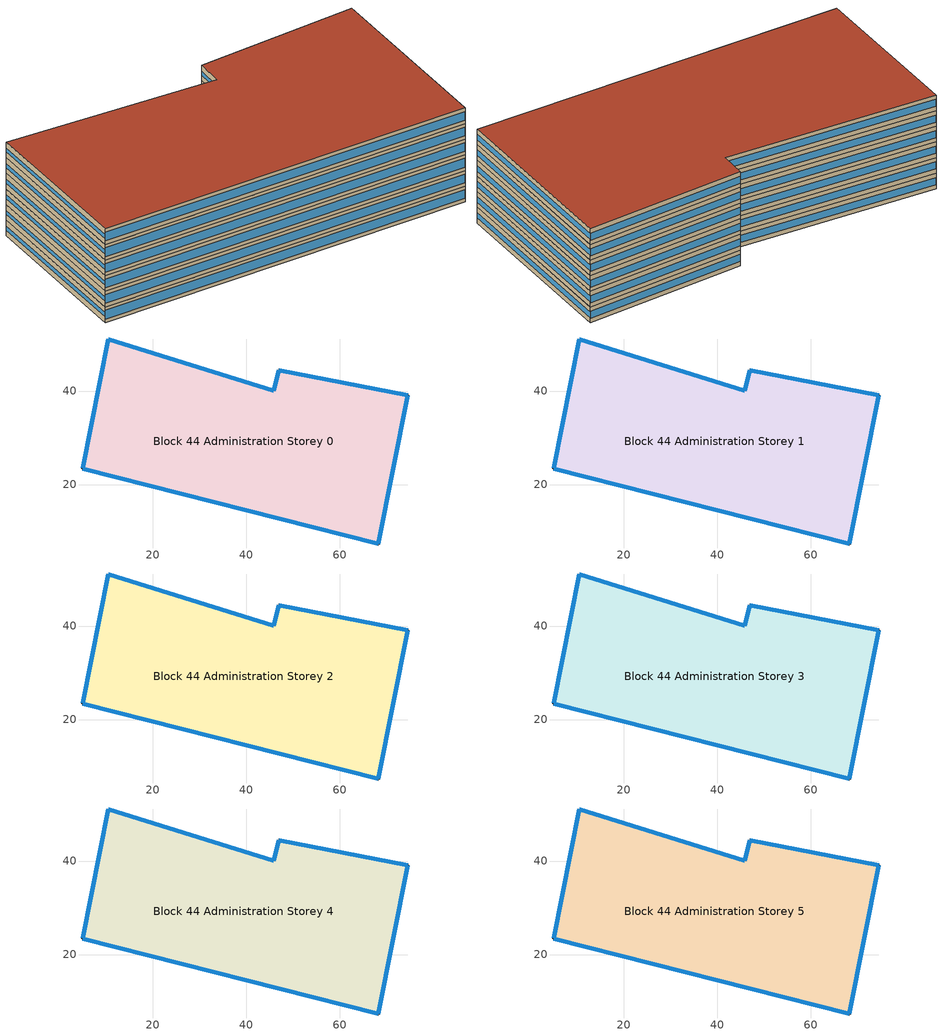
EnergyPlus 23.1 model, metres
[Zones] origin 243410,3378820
Block 44 Administration Storey 0
 floor ground (Project Floor): 74.62,39.08 68.29,7.28 4.99,23.42 10.45,51.14 45.92,40.09 46.99,44.5 z0
 wall outside (Project Wall): 68.29,7.28 74.62,39.08 46.99,44.5 45.92,40.09 10.45,51.14 4.99,23.42 68.29,7.28 z0:3
 window (Administration_east_window_construction): 68.29,7.29 74.61,39.06 z0.98:2.02
 window (Administration_north_window_construction): 74.6,39.08 47,44.5 / 45.9,40.1 10.47,51.13 z0.82:2.17
 window (Administration_west_window_construction): 46.99,44.5 45.92,40.09 / 10.45,51.12 4.99,23.44 z1.12:1.88
 window (Administration_south_window_construction): 5.02,23.41 68.26,7.29 z0.67:2.33
 roof outside (Project Ceiling): 68.29,7.28 74.62,39.08 46.99,44.5 45.92,40.09 10.45,51.14 4.99,23.42 z3
Block 44 Administration Storey 1
 floor outside (Project Floor): 74.62,39.08 68.29,7.28 4.99,23.42 10.45,51.14 45.92,40.09 46.99,44.5 z3
 wall outside (Project Wall): 68.29,7.28 74.62,39.08 46.99,44.5 45.92,40.09 10.45,51.14 4.99,23.42 68.29,7.28 z3:6
 window (Administration_east_window_construction): 68.29,7.29 74.61,39.06 z3.98:5.03
 window (Administration_north_window_construction): 74.6,39.08 47,44.5 / 45.9,40.1 10.47,51.13 z3.83:5.17
 window (Administration_west_window_construction): 46.99,44.5 45.92,40.09 / 10.45,51.12 4.99,23.44 z4.12:4.88
 window (Administration_south_window_construction): 5.02,23.41 68.26,7.29 z3.67:5.33
 roof outside (Project Ceiling): 68.29,7.28 74.62,39.08 46.99,44.5 45.92,40.09 10.45,51.14 4.99,23.42 z6
Block 44 Administration Storey 2
 floor outside (Project Floor): 74.62,39.08 68.29,7.28 4.99,23.42 10.45,51.14 45.92,40.09 46.99,44.5 z6
 wall outside (Project Wall): 68.29,7.28 74.62,39.08 46.99,44.5 45.92,40.09 10.45,51.14 4.99,23.42 68.29,7.28 z6:9
 window (Administration_east_window_construction): 68.29,7.29 74.61,39.06 z6.97:8.03
 window (Administration_north_window_construction): 74.6,39.08 47,44.5 / 45.9,40.1 10.47,51.13 z6.83:8.18
 window (Administration_west_window_construction): 46.99,44.5 45.92,40.09 / 10.45,51.12 4.99,23.44 z7.12:7.88
 window (Administration_south_window_construction): 5.02,23.41 68.26,7.29 z6.67:8.32
 roof outside (Project Ceiling): 68.29,7.28 74.62,39.08 46.99,44.5 45.92,40.09 10.45,51.14 4.99,23.42 z9
Block 44 Administration Storey 3
 floor outside (Project Floor): 74.62,39.08 68.29,7.28 4.99,23.42 10.45,51.14 45.92,40.09 46.99,44.5 z9
 wall outside (Project Wall): 68.29,7.28 74.62,39.08 46.99,44.5 45.92,40.09 10.45,51.14 4.99,23.42 68.29,7.28 z9:12
 window (Administration_east_window_construction): 68.29,7.29 74.61,39.06 z9.97:11.03
 window (Administration_north_window_construction): 74.6,39.08 47,44.5 / 45.9,40.1 10.47,51.13 z9.82:11.18
 window (Administration_west_window_construction): 46.99,44.5 45.92,40.09 / 10.45,51.12 4.99,23.44 z10.12:10.88
 window (Administration_south_window_construction): 5.02,23.41 68.26,7.29 z9.68:11.32
 roof outside (Project Ceiling): 68.29,7.28 74.62,39.08 46.99,44.5 45.92,40.09 10.45,51.14 4.99,23.42 z12
Block 44 Administration Storey 4
 floor outside (Project Floor): 74.62,39.08 68.29,7.28 4.99,23.42 10.45,51.14 45.92,40.09 46.99,44.5 z12
 wall outside (Project Wall): 68.29,7.28 74.62,39.08 46.99,44.5 45.92,40.09 10.45,51.14 4.99,23.42 68.29,7.28 z12:15
 window (Administration_east_window_construction): 68.29,7.29 74.61,39.06 z12.97:14.03
 window (Administration_north_window_construction): 74.6,39.08 47,44.5 / 45.9,40.1 10.47,51.13 z12.82:14.18
 window (Administration_west_window_construction): 46.99,44.5 45.92,40.09 / 10.45,51.12 4.99,23.44 z13.12:13.88
 window (Administration_south_window_construction): 5.02,23.41 68.26,7.29 z12.68:14.32
 roof outside (Project Ceiling): 68.29,7.28 74.62,39.08 46.99,44.5 45.92,40.09 10.45,51.14 4.99,23.42 z15
Block 44 Administration Storey 5
 floor outside (Project Floor): 74.62,39.08 68.29,7.28 4.99,23.42 10.45,51.14 45.92,40.09 46.99,44.5 z15
 wall outside (Project Wall): 68.29,7.28 74.62,39.08 46.99,44.5 45.92,40.09 10.45,51.14 4.99,23.42 68.29,7.28 z15:18
 window (Administration_east_window_construction): 68.29,7.29 74.61,39.06 z15.97:17.02
 window (Administration_north_window_construction): 74.6,39.08 47,44.5 / 45.9,40.1 10.47,51.13 z15.82:17.18
 window (Administration_west_window_construction): 46.99,44.5 45.92,40.09 / 10.45,51.12 4.99,23.44 z16.12:16.88
 window (Administration_south_window_construction): 5.02,23.41 68.26,7.29 z15.68:17.32
 roof outside (Project Flat Roof): 68.29,7.28 74.62,39.08 46.99,44.5 45.92,40.09 10.45,51.14 4.99,23.42 z18
[Building]
Building_1: North Axis=0; Terrain=City; Loads Convergence Tolerance Value=0.04; Temperature Convergence Tolerance Value=0.4; Solar Distribution=FullExterior; Maximum Number of Warmup Days=25; Minimum Number of Warmup Days=6
[Site:Location]
CHN Design_Conditions: Latitude=30; Longitude=114; Time Zone=8; Elevation=12
[SIZINGPERIOD:DESIGNDAY] Day of Month=21; DryBulb Temperature Range Modifier Type=DefaultMultipliers; Humidity Condition Type=Wetbulb; Barometric Pressure=101181; Rain Indicator=No; Snow Indicator=No; Daylight Saving Time Indicator=No; Sky Clearness=0; Begin Environment Reset Mode=FullResetAtBeginEnvironment
Name | Month | Day Type | Maximum DryBulb Temperature | Daily DryBulb Temperature Range | Wetbulb or DewPoint at Maximum DryBulb | Wind Speed | Wind Direction | Solar Model Indicator | ASHRAE Clear Sky Optical Depth for Beam Irradiance taub | ASHRAE Clear Sky Optical Depth for Diffuse Irradiance taud
Ann Htg 99.6% Condns DB | 1 | WinterDesignDay | -10 | 0 | -4.8 | 1 | 340 | ASHRAEClearSky | 0 | 0
Ann Clg .4% Condns DB=>MWB | 7 | SummerDesignDay | 40 | 6.6 | 27.1 | 3.5 | 220 | ASHRAETau | 0.781 | 1.413
[MATERIAL]
DefaultMaterial: Roughness=Rough; Thickness=0.1; Conductivity=0.1; Density=1000; Specific Heat=1000; Thermal Absorptance=0.9; Solar Absorptance=0.7; Visible Absorptance=0.7
[WINDOWMATERIAL:SIMPLEGLAZINGSYSTEM] UFactor=1.4; Visible Transmittance=0.6
Name | Solar Heat Gain Coefficient
Administration_east_window; Administration_south_window; Administration_west_window | 0.3
Administration_north_window | 0.35
[CONSTRUCTION]
Project Wall; Project Floor; Project Flat Roof; Project Ceiling: DefaultMaterial
Administration_east_window_construction: Administration_east_window
Administration_south_window_construction: Administration_south_window
Administration_west_window_construction: Administration_west_window
Administration_north_window_construction: Administration_north_window
[SPACE] Ceiling Height=autocalculate; Volume=autocalculate; Floor Area=autocalculate; Space Type=Administration
Name | Zone
Block 44 Administration Storey 0_space | Block 44 Administration Storey 0
Block 44 Administration Storey 1_space | Block 44 Administration Storey 1
Block 44 Administration Storey 2_space | Block 44 Administration Storey 2
Block 44 Administration Storey 3_space | Block 44 Administration Storey 3
Block 44 Administration Storey 4_space | Block 44 Administration Storey 4
Block 44 Administration Storey 5_space | Block 44 Administration Storey 5
[SPACELIST]
Administration: Block 44 Administration Storey 0_space, Block 44 Administration Storey 1_space, Block 44 Administration Storey 2_space, Block 44 Administration Storey 3_space, Block 44 Administration Storey 4_space, Block 44 Administration Storey 5_space
[ZONE] Type=1; Multiplier=1; Ceiling Height=autocalculate; Volume=autocalculate; Floor Area=autocalculate; Part of Total Floor Area=Yes
Block 44 Administration Storey 0; Block 44 Administration Storey 1; Block 44 Administration Storey 2; Block 44 Administration Storey 3; Block 44 Administration Storey 4; Block 44 Administration Storey 5
[PEOPLE]
People_for_administration: Zone or ZoneList or Space or SpaceList=Administration; Number of People Schedule=SeasonalSchedule_Schedule_administration_people; Number of People Calculation Method=People/Area; People per Floor Area=0.125; Fraction Radiant=0.3; Sensible Heat Fraction=autocalculate; Activity Level Schedule=SeasonalSchedule_Schedule_administration_activity; Carbon Dioxide Generation Rate=3.82e-08; Enable ASHRAE 55 Comfort Warnings=No; Mean Radiant Temperature Calculation Type=ZoneAveraged; Clothing Insulation Calculation Method=ClothingInsulationSchedule; Cold Stress Temperature Threshold=15.56; Heat Stress Temperature Threshold=30
[LIGHTS]
Light_for_administration: Zone or ZoneList or Space or SpaceList=Administration; Schedule=SeasonalSchedule_administration_lighting; Design Level Calculation Method=Watts/Area; Watts per Zone Floor Area=8; Return Air Fraction=0; Fraction Radiant=0.32; Fraction Visible=0.25; Fraction Replaceable=1; EndUse Subcategory=General; Return Air Fraction Calculated from Plenum Temperature=No; Return Air Fraction Function of Plenum Temperature Coefficient 1=0; Return Air Fraction Function of Plenum Temperature Coefficient 2=0
[ELECTRICEQUIPMENT]
Equipment_for_administration: Zone or ZoneList or Space or SpaceList=Administration; Schedule=SeasonalSchedule_Schedule_administration_equipment; Design Level Calculation Method=Watts/Area; Watts per Zone Floor Area=15; Fraction Latent=0; Fraction Radiant=0; Fraction Lost=0; EndUse Subcategory=Electric Equipment
[DAYLIGHTING:CONTROLS] Illuminance Setpoint at Reference Point 1=300
Name | Zone or Space | Glare Calculation Daylighting Reference Point | Daylighting Reference Point 1
Dlight_Block 44 Administration Storey 0 | Block 44 Administration Storey 0 | Rpoint_Block 44 Administration Storey 0 | Rpoint_Block 44 Administration Storey 0
Dlight_Block 44 Administration Storey 1 | Block 44 Administration Storey 1 | Rpoint_Block 44 Administration Storey 1 | Rpoint_Block 44 Administration Storey 1
Dlight_Block 44 Administration Storey 2 | Block 44 Administration Storey 2 | Rpoint_Block 44 Administration Storey 2 | Rpoint_Block 44 Administration Storey 2
Dlight_Block 44 Administration Storey 3 | Block 44 Administration Storey 3 | Rpoint_Block 44 Administration Storey 3 | Rpoint_Block 44 Administration Storey 3
Dlight_Block 44 Administration Storey 4 | Block 44 Administration Storey 4 | Rpoint_Block 44 Administration Storey 4 | Rpoint_Block 44 Administration Storey 4
Dlight_Block 44 Administration Storey 5 | Block 44 Administration Storey 5 | Rpoint_Block 44 Administration Storey 5 | Rpoint_Block 44 Administration Storey 5
[HVACTEMPLATE:THERMOSTAT]
Name | Heating Setpoint Schedule | Cooling Setpoint Schedule
Thermostat_for_office | SeasonalSchedule_office_heating | SeasonalSchedule_office_cooling
Thermostat_for_commercial | SeasonalSchedule_commerical_heating | SeasonalSchedule_commerical_cooling
Thermostat_for_residential | SeasonalSchedule_residential_heating | SeasonalSchedule_residential_cooling
Thermostat_for_school | SeasonalSchedule_school_heating | SeasonalSchedule_school_cooling
Thermostat_for_hospital | SeasonalSchedule_hospital_heating | SeasonalSchedule_hospital_cooling
Thermostat_for_industrial | SeasonalSchedule_Industrial_heating | SeasonalSchedule_Industrial_cooling
Thermostat_for_transport | SeasonalSchedule_transport_heating | SeasonalSchedule_transport_cooling
Thermostat_for_administration | SeasonalSchedule_administration_heating | SeasonalSchedule_administration_cooling
[HVACTEMPLATE:ZONE:IDEALLOADSAIRSYSTEM] Template Thermostat=Thermostat_for_administration; Maximum Heating Supply Air Temperature=50; Minimum Cooling Supply Air Temperature=13; Maximum Heating Supply Air Humidity Ratio=0.0156; Minimum Cooling Supply Air Humidity Ratio=0.0077; Heating Limit=NoLimit; Cooling Limit=NoLimit; Dehumidification Control Type=ConstantSensibleHeatRatio; Cooling Sensible Heat Ratio=0.7; Dehumidification Setpoint=60; Humidification Control Type=None; Humidification Setpoint=30; Outdoor Air Method=DetailedSpecification; Outdoor Air Flow Rate per Person=0.00944; Outdoor Air Flow Rate per Zone Floor Area=0; Outdoor Air Flow Rate per Zone=0; Design Specification Outdoor Air Object=Ventilation_for_administration; Demand Controlled Ventilation Type=None; Outdoor Air Economizer Type=NoEconomizer; Heat Recovery Type=None; Sensible Heat Recovery Effectiveness=0.7; Latent Heat Recovery Effectiveness=0.65
Block 44 Administration Storey 0; Block 44 Administration Storey 1; Block 44 Administration Storey 2; Block 44 Administration Storey 3; Block 44 Administration Storey 4; Block 44 Administration Storey 5
[DESIGNSPECIFICATION:OUTDOORAIR]
Ventilation_for_administration: Outdoor Air Method=Flow/Person; Outdoor Air Flow per Person=0.00833333; Outdoor Air Flow per Zone Floor Area=0; Outdoor Air Flow per Zone=0; Outdoor Air Flow Air Changes per Hour=0
[SCHEDULE:DAY:HOURLY]
Schedule_administration_heating_summer_hourly; Schedule_commerical_heating_summer_hourly; Schedule_residential_heating_summer_hourly; Schedule_school_heating_summer_hourly; Schedule_hospital_heating_summer_hourly; Schedule_Industrial_heating_summer_hourly; Schedule_transport_heating_summer_hourly; Schedule_office_heating_summer_hourly: -20, -20, -20, -20, -20, -20, -20, -20, -20, -20, -20, -20, -20, -20, -20, -20, -20, -20, -20, -20, -20, -20, -20, -20
Schedule_administration_heating_winnter_weekday_hourly: 5, 5, 5, 5, 5, 5, 12, 12, 18, 20, 20, 20, 20, 20, 20, 20, 20, 20, 18, 5, 5, 5, 5, 5
Schedule_administration_heating_winnter_holiday_hourly; Schedule_school_heating_winnter_holiday_hourly: 5, 5, 5, 5, 5, 5, 5, 5, 5, 5, 5, 5, 5, 5, 5, 5, 5, 5, 5, 5, 5, 5, 5, 5
Schedule_administration_cooling_winter_hourly; Schedule_administration_cooling_summer_holiday_hourly; Schedule_commerical_cooling_winter_hourly; Schedule_residential_cooling_winter_hourly; Schedule_school_cooling_winter_hourly; Schedule_school_cooling_summer_holiday_hourly; Schedule_hospital_cooling_winter_hourly; Schedule_Industrial_cooling_winter_hourly; Schedule_transport_cooling_winter_hourly; Schedule_office_cooling_winter_hourly: 50, 50, 50, 50, 50, 50, 50, 50, 50, 50, 50, 50, 50, 50, 50, 50, 50, 50, 50, 50, 50, 50, 50, 50
Schedule_administration_cooling_summer_weekday_hourly: 50, 50, 50, 50, 50, 50, 50, 28, 26, 26, 26, 26, 26, 26, 26, 26, 26, 26, 50, 50, 50, 50, 50, 50
Schedule_administration_lighting_weekday_hourly: 0.2, 0.2, 0.2, 0.2, 0.2, 0.2, 0.2, 0.5, 0.95, 0.95, 0.95, 0.8, 0.8, 0.95, 0.95, 0.95, 0.95, 0.95, 0.3, 0.2, 0.2, 0.2, 0.2, 0.2
Schedule_administration_lighting_holiday_hourly: 0.2, 0.2, 0.2, 0.2, 0.2, 0.2, 0.2, 0.25, 0.475, 0.475, 0.475, 0.4, 0.4, 0.475, 0.475, 0.475, 0.475, 0.475, 0.2, 0.2, 0.2, 0.2, 0.2, 0.2
Schedule_administration_equipment_weekday_hourly: 0.2, 0.2, 0.2, 0.2, 0.2, 0.2, 0.2, 0.5, 0.95, 0.95, 0.95, 0.5, 0.5, 0.95, 0.95, 0.95, 0.95, 0.3, 0.2, 0.2, 0.2, 0.2, 0.2, 0.2
Schedule_administration_equipment_holiday_hourly: 0.2, 0.2, 0.2, 0.2, 0.2, 0.2, 0.2, 0.25, 0.475, 0.475, 0.475, 0.25, 0.25, 0.475, 0.475, 0.475, 0.475, 0.2, 0.2, 0.2, 0.2, 0.2, 0.2, 0.2
Schedule_administration_people_weekday_hourly: 0, 0, 0, 0, 0, 0, 0.1, 0.5, 0.95, 0.95, 0.95, 0.8, 0.8, 0.95, 0.95, 0.95, 0.95, 0.3, 0.1, 0, 0, 0, 0, 0
Schedule_administration_people_holiday_hourly: 0, 0, 0, 0, 0, 0, 0.02, 0.1, 0.19, 0.19, 0.19, 0.16, 0.16, 0.19, 0.19, 0.19, 0.19, 0.06, 0.02, 0, 0, 0, 0, 0
Schedule_administration_activity_weekday_hourly; Schedule_administration_activity_holiday_hourly: 144, 144, 144, 144, 144, 144, 144, 144, 144, 144, 144, 144, 144, 144, 144, 144, 144, 144, 144, 144, 144, 144, 144, 144
Schedule_commerical_heating_winnter_weekday_hourly; Schedule_commerical_heating_winnter_holiday_hourly: 5, 5, 5, 5, 5, 5, 12, 16, 18, 18, 18, 18, 18, 18, 18, 18, 18, 18, 18, 18, 12, 5, 5, 5
Schedule_commerical_cooling_summer_weekday_hourly; Schedule_commerical_cooling_summer_holiday_hourly: 50, 50, 50, 50, 50, 50, 50, 28, 24, 24, 24, 24, 24, 24, 24, 24, 24, 24, 24, 24, 24, 28, 50, 50
Schedule_residential_heating_winnter_weekday_hourly; Schedule_residential_heating_winnter_holiday_hourly: 18, 18, 18, 18, 18, 18, 18, -20, -20, -20, -20, -20, -20, -20, -20, -20, -20, -20, -20, -20, 18, 18, 18, 18
Schedule_residential_cooling_summer_weekday_hourly; Schedule_residential_cooling_summer_holiday_hourly: 26, 26, 26, 26, 26, 26, 26, 50, 50, 50, 50, 50, 50, 50, 50, 50, 50, 50, 50, 50, 26, 26, 26, 26
Schedule_school_heating_winnter_weekday_hourly: 5, 5, 5, 5, 5, 12, 18, 20, 20, 20, 20, 20, 20, 20, 20, 20, 20, 20, 18, 12, 5, 5, 5, 5
Schedule_school_cooling_summer_weekday_hourly: 50, 50, 50, 50, 50, 50, 28, 26, 26, 26, 26, 26, 26, 26, 26, 26, 26, 26, 50, 50, 50, 50, 50, 50
Schedule_hospital_heating_winnter_weekday_hourly; Schedule_hospital_heating_winnter_holiday_hourly: 22, 22, 22, 22, 22, 22, 22, 22, 22, 22, 22, 22, 22, 22, 22, 22, 22, 22, 22, 22, 22, 22, 22, 22
Schedule_hospital_cooling_summer_weekday_hourly; Schedule_hospital_cooling_summer_holiday_hourly: 26, 26, 26, 26, 26, 26, 26, 26, 26, 26, 26, 26, 26, 26, 26, 26, 26, 26, 26, 26, 26, 26, 26, 26
Schedule_Industrial_heating_winnter_weekday_hourly; Schedule_Industrial_heating_winnter_holiday_hourly: -20, -20, -20, -20, -20, -20, 18, 18, 18, 18, 18, 18, 18, 18, 18, 18, 18, 18, 18, -20, -20, -20, -20, -20
Schedule_Industrial_cooling_summer_weekday_hourly; Schedule_Industrial_cooling_summer_holiday_hourly: 50, 50, 50, 50, 50, 50, 50, 28, 28, 28, 28, 28, 28, 28, 28, 28, 28, 28, 28, 50, 50, 50, 50, 50
Schedule_transport_heating_winnter_weekday_hourly; Schedule_transport_heating_winnter_holiday_hourly: 18, 18, 18, 18, 18, 18, 20, 20, 20, 20, 20, 20, 20, 20, 20, 20, 20, 20, 20, 20, 20, 20, 18, 18
Schedule_transport_cooling_summer_weekday_hourly; Schedule_transport_cooling_summer_holiday_hourly: 26, 26, 26, 26, 26, 26, 26, 24, 24, 24, 25, 24, 24, 24, 24, 24, 24, 24, 24, 24, 24, 24, 26, 28
Schedule_office_heating_winnter_weekday_hourly: 5, 5, 5, 5, 5, 5, 12, 18, 20, 20, 20, 20, 20, 20, 20, 20, 20, 20, 20, 18, 12, 5, 5, 5
Schedule_office_heating_winnter_holiday_hourly: 5, 5, 5, 5, 5, 5, 5, 5, 5, 16, 16, 16, 16, 16, 16, 16, 16, 5, 5, 5, 5, 5, 5, 5
Schedule_office_cooling_summer_weekday_hourly: 50, 50, 50, 50, 50, 50, 28, 26, 26, 26, 26, 26, 26, 26, 26, 26, 26, 26, 26, 26, 50, 50, 50, 50
Schedule_office_cooling_summer_holiday_hourly: 50, 50, 50, 50, 50, 50, 50, 50, 50, 50, 50, 26, 26, 26, 26, 26, 26, 50, 50, 50, 50, 50, 50, 50
[SCHEDULE:WEEK:DAILY]
Schedule_office_heating_summer_weekly: Schedule_office_heating_summer_hourly, Schedule_office_heating_summer_hourly, Schedule_office_heating_summer_hourly, Schedule_office_heating_summer_hourly, Schedule_office_heating_summer_hourly, Schedule_office_heating_summer_hourly, Schedule_office_heating_summer_hourly, Schedule_office_heating_summer_hourly, Schedule_office_heating_summer_hourly, Schedule_office_heating_summer_hourly, Schedule_office_heating_summer_hourly, Schedule_office_heating_summer_hourly
Schedule_office_heating_winnter_weekly: Schedule_office_heating_winnter_holiday_hourly, Schedule_office_heating_winnter_weekday_hourly, Schedule_office_heating_winnter_weekday_hourly, Schedule_office_heating_winnter_weekday_hourly, Schedule_office_heating_winnter_weekday_hourly, Schedule_office_heating_winnter_weekday_hourly, Schedule_office_heating_winnter_holiday_hourly, Schedule_office_heating_winnter_holiday_hourly, Schedule_office_heating_winnter_weekday_hourly, Schedule_office_heating_winnter_weekday_hourly, Schedule_office_heating_winnter_holiday_hourly, Schedule_office_heating_winnter_holiday_hourly
Schedule_office_cooling_winnter_weekly: Schedule_office_cooling_winter_hourly, Schedule_office_cooling_winter_hourly, Schedule_office_cooling_winter_hourly, Schedule_office_cooling_winter_hourly, Schedule_office_cooling_winter_hourly, Schedule_office_cooling_winter_hourly, Schedule_office_cooling_winter_hourly, Schedule_office_cooling_winter_hourly, Schedule_office_cooling_winter_hourly, Schedule_office_cooling_winter_hourly, Schedule_office_cooling_winter_hourly, Schedule_office_cooling_winter_hourly
Schedule_office_cooling_summer_weekly: Schedule_office_cooling_summer_holiday_hourly, Schedule_office_cooling_summer_weekday_hourly, Schedule_office_cooling_summer_weekday_hourly, Schedule_office_cooling_summer_weekday_hourly, Schedule_office_cooling_summer_weekday_hourly, Schedule_office_cooling_summer_weekday_hourly, Schedule_office_cooling_summer_holiday_hourly, Schedule_office_cooling_summer_holiday_hourly, Schedule_office_cooling_summer_weekday_hourly, Schedule_office_cooling_summer_weekday_hourly, Schedule_office_cooling_summer_holiday_hourly, Schedule_office_cooling_summer_holiday_hourly
Schedule_commerical_heating_summer_weekly: Schedule_commerical_heating_summer_hourly, Schedule_commerical_heating_summer_hourly, Schedule_commerical_heating_summer_hourly, Schedule_commerical_heating_summer_hourly, Schedule_commerical_heating_summer_hourly, Schedule_commerical_heating_summer_hourly, Schedule_commerical_heating_summer_hourly, Schedule_commerical_heating_summer_hourly, Schedule_commerical_heating_summer_hourly, Schedule_commerical_heating_summer_hourly, Schedule_commerical_heating_summer_hourly, Schedule_commerical_heating_summer_hourly
Schedule_commerical_heating_winnter_weekly: Schedule_commerical_heating_winnter_holiday_hourly, Schedule_commerical_heating_winnter_weekday_hourly, Schedule_commerical_heating_winnter_weekday_hourly, Schedule_commerical_heating_winnter_weekday_hourly, Schedule_commerical_heating_winnter_weekday_hourly, Schedule_commerical_heating_winnter_weekday_hourly, Schedule_commerical_heating_winnter_holiday_hourly, Schedule_commerical_heating_winnter_holiday_hourly, Schedule_commerical_heating_winnter_weekday_hourly, Schedule_commerical_heating_winnter_weekday_hourly, Schedule_commerical_heating_winnter_holiday_hourly, Schedule_commerical_heating_winnter_holiday_hourly
Schedule_commerical_cooling_winnter_weekly: Schedule_commerical_cooling_winter_hourly, Schedule_commerical_cooling_winter_hourly, Schedule_commerical_cooling_winter_hourly, Schedule_commerical_cooling_winter_hourly, Schedule_commerical_cooling_winter_hourly, Schedule_commerical_cooling_winter_hourly, Schedule_commerical_cooling_winter_hourly, Schedule_commerical_cooling_winter_hourly, Schedule_commerical_cooling_winter_hourly, Schedule_commerical_cooling_winter_hourly, Schedule_commerical_cooling_winter_hourly, Schedule_commerical_cooling_winter_hourly
Schedule_commerical_cooling_summer_weekly: Schedule_commerical_cooling_summer_holiday_hourly, Schedule_commerical_cooling_summer_weekday_hourly, Schedule_commerical_cooling_summer_weekday_hourly, Schedule_commerical_cooling_summer_weekday_hourly, Schedule_commerical_cooling_summer_weekday_hourly, Schedule_commerical_cooling_summer_weekday_hourly, Schedule_commerical_cooling_summer_holiday_hourly, Schedule_commerical_cooling_summer_holiday_hourly, Schedule_commerical_cooling_summer_weekday_hourly, Schedule_commerical_cooling_summer_weekday_hourly, Schedule_commerical_cooling_summer_holiday_hourly, Schedule_commerical_cooling_summer_holiday_hourly
Schedule_residential_heating_summer_weekly: Schedule_residential_heating_summer_hourly, Schedule_residential_heating_summer_hourly, Schedule_residential_heating_summer_hourly, Schedule_residential_heating_summer_hourly, Schedule_residential_heating_summer_hourly, Schedule_residential_heating_summer_hourly, Schedule_residential_heating_summer_hourly, Schedule_residential_heating_summer_hourly, Schedule_residential_heating_summer_hourly, Schedule_residential_heating_summer_hourly, Schedule_residential_heating_summer_hourly, Schedule_residential_heating_summer_hourly
Schedule_residential_heating_winnter_weekly: Schedule_residential_heating_winnter_holiday_hourly, Schedule_residential_heating_winnter_weekday_hourly, Schedule_residential_heating_winnter_weekday_hourly, Schedule_residential_heating_winnter_weekday_hourly, Schedule_residential_heating_winnter_weekday_hourly, Schedule_residential_heating_winnter_weekday_hourly, Schedule_residential_heating_winnter_holiday_hourly, Schedule_residential_heating_winnter_holiday_hourly, Schedule_residential_heating_winnter_weekday_hourly, Schedule_residential_heating_winnter_weekday_hourly, Schedule_residential_heating_winnter_holiday_hourly, Schedule_residential_heating_winnter_holiday_hourly
Schedule_residential_cooling_winnter_weekly: Schedule_residential_cooling_winter_hourly, Schedule_residential_cooling_winter_hourly, Schedule_residential_cooling_winter_hourly, Schedule_residential_cooling_winter_hourly, Schedule_residential_cooling_winter_hourly, Schedule_residential_cooling_winter_hourly, Schedule_residential_cooling_winter_hourly, Schedule_residential_cooling_winter_hourly, Schedule_residential_cooling_winter_hourly, Schedule_residential_cooling_winter_hourly, Schedule_residential_cooling_winter_hourly, Schedule_residential_cooling_winter_hourly
Schedule_residential_cooling_summer_weekly: Schedule_residential_cooling_summer_holiday_hourly, Schedule_residential_cooling_summer_weekday_hourly, Schedule_residential_cooling_summer_weekday_hourly, Schedule_residential_cooling_summer_weekday_hourly, Schedule_residential_cooling_summer_weekday_hourly, Schedule_residential_cooling_summer_weekday_hourly, Schedule_residential_cooling_summer_holiday_hourly, Schedule_residential_cooling_summer_holiday_hourly, Schedule_residential_cooling_summer_weekday_hourly, Schedule_residential_cooling_summer_weekday_hourly, Schedule_residential_cooling_summer_holiday_hourly, Schedule_residential_cooling_summer_holiday_hourly
Schedule_school_heating_summer_weekly: Schedule_school_heating_summer_hourly, Schedule_school_heating_summer_hourly, Schedule_school_heating_summer_hourly, Schedule_school_heating_summer_hourly, Schedule_school_heating_summer_hourly, Schedule_school_heating_summer_hourly, Schedule_school_heating_summer_hourly, Schedule_school_heating_summer_hourly, Schedule_school_heating_summer_hourly, Schedule_school_heating_summer_hourly, Schedule_school_heating_summer_hourly, Schedule_school_heating_summer_hourly
Schedule_school_heating_winnter_weekly: Schedule_school_heating_winnter_holiday_hourly, Schedule_school_heating_winnter_weekday_hourly, Schedule_school_heating_winnter_weekday_hourly, Schedule_school_heating_winnter_weekday_hourly, Schedule_school_heating_winnter_weekday_hourly, Schedule_school_heating_winnter_weekday_hourly, Schedule_school_heating_winnter_holiday_hourly, Schedule_school_heating_winnter_holiday_hourly, Schedule_school_heating_winnter_weekday_hourly, Schedule_school_heating_winnter_weekday_hourly, Schedule_school_heating_winnter_holiday_hourly, Schedule_school_heating_winnter_holiday_hourly
Schedule_school_cooling_winnter_weekly: Schedule_school_cooling_winter_hourly, Schedule_school_cooling_winter_hourly, Schedule_school_cooling_winter_hourly, Schedule_school_cooling_winter_hourly, Schedule_school_cooling_winter_hourly, Schedule_school_cooling_winter_hourly, Schedule_school_cooling_winter_hourly, Schedule_school_cooling_winter_hourly, Schedule_school_cooling_winter_hourly, Schedule_school_cooling_winter_hourly, Schedule_school_cooling_winter_hourly, Schedule_school_cooling_winter_hourly
Schedule_school_cooling_summer_weekly: Schedule_school_cooling_summer_holiday_hourly, Schedule_school_cooling_summer_weekday_hourly, Schedule_school_cooling_summer_weekday_hourly, Schedule_school_cooling_summer_weekday_hourly, Schedule_school_cooling_summer_weekday_hourly, Schedule_school_cooling_summer_weekday_hourly, Schedule_school_cooling_summer_holiday_hourly, Schedule_school_cooling_summer_holiday_hourly, Schedule_school_cooling_summer_weekday_hourly, Schedule_school_cooling_summer_weekday_hourly, Schedule_school_cooling_summer_holiday_hourly, Schedule_school_cooling_summer_holiday_hourly
Schedule_hospital_heating_summer_weekly: Schedule_hospital_heating_summer_hourly, Schedule_hospital_heating_summer_hourly, Schedule_hospital_heating_summer_hourly, Schedule_hospital_heating_summer_hourly, Schedule_hospital_heating_summer_hourly, Schedule_hospital_heating_summer_hourly, Schedule_hospital_heating_summer_hourly, Schedule_hospital_heating_summer_hourly, Schedule_hospital_heating_summer_hourly, Schedule_hospital_heating_summer_hourly, Schedule_hospital_heating_summer_hourly, Schedule_hospital_heating_summer_hourly
Schedule_hospital_heating_winnter_weekly: Schedule_hospital_heating_winnter_holiday_hourly, Schedule_hospital_heating_winnter_weekday_hourly, Schedule_hospital_heating_winnter_weekday_hourly, Schedule_hospital_heating_winnter_weekday_hourly, Schedule_hospital_heating_winnter_weekday_hourly, Schedule_hospital_heating_winnter_weekday_hourly, Schedule_hospital_heating_winnter_holiday_hourly, Schedule_hospital_heating_winnter_holiday_hourly, Schedule_hospital_heating_winnter_weekday_hourly, Schedule_hospital_heating_winnter_weekday_hourly, Schedule_hospital_heating_winnter_holiday_hourly, Schedule_hospital_heating_winnter_holiday_hourly
Schedule_hospital_cooling_winnter_weekly: Schedule_hospital_cooling_winter_hourly, Schedule_hospital_cooling_winter_hourly, Schedule_hospital_cooling_winter_hourly, Schedule_hospital_cooling_winter_hourly, Schedule_hospital_cooling_winter_hourly, Schedule_hospital_cooling_winter_hourly, Schedule_hospital_cooling_winter_hourly, Schedule_hospital_cooling_winter_hourly, Schedule_hospital_cooling_winter_hourly, Schedule_hospital_cooling_winter_hourly, Schedule_hospital_cooling_winter_hourly, Schedule_hospital_cooling_winter_hourly
Schedule_hospital_cooling_summer_weekly: Schedule_hospital_cooling_summer_holiday_hourly, Schedule_hospital_cooling_summer_weekday_hourly, Schedule_hospital_cooling_summer_weekday_hourly, Schedule_hospital_cooling_summer_weekday_hourly, Schedule_hospital_cooling_summer_weekday_hourly, Schedule_hospital_cooling_summer_weekday_hourly, Schedule_hospital_cooling_summer_holiday_hourly, Schedule_hospital_cooling_summer_holiday_hourly, Schedule_hospital_cooling_summer_weekday_hourly, Schedule_hospital_cooling_summer_weekday_hourly, Schedule_hospital_cooling_summer_holiday_hourly, Schedule_hospital_cooling_summer_holiday_hourly
Schedule_Industrial_heating_summer_weekly: Schedule_Industrial_heating_summer_hourly, Schedule_Industrial_heating_summer_hourly, Schedule_Industrial_heating_summer_hourly, Schedule_Industrial_heating_summer_hourly, Schedule_Industrial_heating_summer_hourly, Schedule_Industrial_heating_summer_hourly, Schedule_Industrial_heating_summer_hourly, Schedule_Industrial_heating_summer_hourly, Schedule_Industrial_heating_summer_hourly, Schedule_Industrial_heating_summer_hourly, Schedule_Industrial_heating_summer_hourly, Schedule_Industrial_heating_summer_hourly
Schedule_Industrial_heating_winnter_weekly: Schedule_Industrial_heating_winnter_holiday_hourly, Schedule_Industrial_heating_winnter_weekday_hourly, Schedule_Industrial_heating_winnter_weekday_hourly, Schedule_Industrial_heating_winnter_weekday_hourly, Schedule_Industrial_heating_winnter_weekday_hourly, Schedule_Industrial_heating_winnter_weekday_hourly, Schedule_Industrial_heating_winnter_holiday_hourly, Schedule_Industrial_heating_winnter_holiday_hourly, Schedule_Industrial_heating_winnter_weekday_hourly, Schedule_Industrial_heating_winnter_weekday_hourly, Schedule_Industrial_heating_winnter_holiday_hourly, Schedule_Industrial_heating_winnter_holiday_hourly
Schedule_Industrial_cooling_winnter_weekly: Schedule_Industrial_cooling_winter_hourly, Schedule_Industrial_cooling_winter_hourly, Schedule_Industrial_cooling_winter_hourly, Schedule_Industrial_cooling_winter_hourly, Schedule_Industrial_cooling_winter_hourly, Schedule_Industrial_cooling_winter_hourly, Schedule_Industrial_cooling_winter_hourly, Schedule_Industrial_cooling_winter_hourly, Schedule_Industrial_cooling_winter_hourly, Schedule_Industrial_cooling_winter_hourly, Schedule_Industrial_cooling_winter_hourly, Schedule_Industrial_cooling_winter_hourly
Schedule_Industrial_cooling_summer_weekly: Schedule_Industrial_cooling_summer_holiday_hourly, Schedule_Industrial_cooling_summer_weekday_hourly, Schedule_Industrial_cooling_summer_weekday_hourly, Schedule_Industrial_cooling_summer_weekday_hourly, Schedule_Industrial_cooling_summer_weekday_hourly, Schedule_Industrial_cooling_summer_weekday_hourly, Schedule_Industrial_cooling_summer_holiday_hourly, Schedule_Industrial_cooling_summer_holiday_hourly, Schedule_Industrial_cooling_summer_weekday_hourly, Schedule_Industrial_cooling_summer_weekday_hourly, Schedule_Industrial_cooling_summer_holiday_hourly, Schedule_Industrial_cooling_summer_holiday_hourly
Schedule_administration_heating_summer_weekly: Schedule_administration_heating_summer_hourly, Schedule_administration_heating_summer_hourly, Schedule_administration_heating_summer_hourly, Schedule_administration_heating_summer_hourly, Schedule_administration_heating_summer_hourly, Schedule_administration_heating_summer_hourly, Schedule_administration_heating_summer_hourly, Schedule_administration_heating_summer_hourly, Schedule_administration_heating_summer_hourly, Schedule_administration_heating_summer_hourly, Schedule_administration_heating_summer_hourly, Schedule_administration_heating_summer_hourly
Schedule_administration_heating_winnter_weekly: Schedule_administration_heating_winnter_holiday_hourly, Schedule_administration_heating_winnter_weekday_hourly, Schedule_administration_heating_winnter_weekday_hourly, Schedule_administration_heating_winnter_weekday_hourly, Schedule_administration_heating_winnter_weekday_hourly, Schedule_administration_heating_winnter_weekday_hourly, Schedule_administration_heating_winnter_holiday_hourly, Schedule_administration_heating_winnter_holiday_hourly, Schedule_administration_heating_winnter_weekday_hourly, Schedule_administration_heating_winnter_weekday_hourly, Schedule_administration_heating_winnter_holiday_hourly, Schedule_administration_heating_winnter_holiday_hourly
Schedule_administration_cooling_winnter_weekly: Schedule_administration_cooling_winter_hourly, Schedule_administration_cooling_winter_hourly, Schedule_administration_cooling_winter_hourly, Schedule_administration_cooling_winter_hourly, Schedule_administration_cooling_winter_hourly, Schedule_administration_cooling_winter_hourly, Schedule_administration_cooling_winter_hourly, Schedule_administration_cooling_winter_hourly, Schedule_administration_cooling_winter_hourly, Schedule_administration_cooling_winter_hourly, Schedule_administration_cooling_winter_hourly, Schedule_administration_cooling_winter_hourly
Schedule_administration_cooling_summer_weekly: Schedule_administration_cooling_summer_holiday_hourly, Schedule_administration_cooling_summer_weekday_hourly, Schedule_administration_cooling_summer_weekday_hourly, Schedule_administration_cooling_summer_weekday_hourly, Schedule_administration_cooling_summer_weekday_hourly, Schedule_administration_cooling_summer_weekday_hourly, Schedule_administration_cooling_summer_holiday_hourly, Schedule_administration_cooling_summer_holiday_hourly, Schedule_administration_cooling_summer_weekday_hourly, Schedule_administration_cooling_summer_weekday_hourly, Schedule_administration_cooling_summer_holiday_hourly, Schedule_administration_cooling_summer_holiday_hourly
Schedule_administration_lighting_weekly: Schedule_administration_lighting_holiday_hourly, Schedule_administration_lighting_weekday_hourly, Schedule_administration_lighting_weekday_hourly, Schedule_administration_lighting_weekday_hourly, Schedule_administration_lighting_weekday_hourly, Schedule_administration_lighting_weekday_hourly, Schedule_administration_lighting_holiday_hourly, Schedule_administration_lighting_holiday_hourly, Schedule_administration_lighting_weekday_hourly, Schedule_administration_lighting_weekday_hourly, Schedule_administration_lighting_holiday_hourly, Schedule_administration_lighting_holiday_hourly
Schedule_administration_equipment_weekly: Schedule_administration_equipment_holiday_hourly, Schedule_administration_equipment_weekday_hourly, Schedule_administration_equipment_weekday_hourly, Schedule_administration_equipment_weekday_hourly, Schedule_administration_equipment_weekday_hourly, Schedule_administration_equipment_weekday_hourly, Schedule_administration_equipment_holiday_hourly, Schedule_administration_equipment_holiday_hourly, Schedule_administration_equipment_weekday_hourly, Schedule_administration_equipment_weekday_hourly, Schedule_administration_equipment_holiday_hourly, Schedule_administration_equipment_holiday_hourly
Schedule_administration_people_weekly: Schedule_administration_people_holiday_hourly, Schedule_administration_people_weekday_hourly, Schedule_administration_people_weekday_hourly, Schedule_administration_people_weekday_hourly, Schedule_administration_people_weekday_hourly, Schedule_administration_people_weekday_hourly, Schedule_administration_people_holiday_hourly, Schedule_administration_people_holiday_hourly, Schedule_administration_people_weekday_hourly, Schedule_administration_people_weekday_hourly, Schedule_administration_people_holiday_hourly, Schedule_administration_people_holiday_hourly
Schedule_administration_activity_weekly: Schedule_administration_activity_holiday_hourly, Schedule_administration_activity_weekday_hourly, Schedule_administration_activity_weekday_hourly, Schedule_administration_activity_weekday_hourly, Schedule_administration_activity_weekday_hourly, Schedule_administration_activity_weekday_hourly, Schedule_administration_activity_holiday_hourly, Schedule_administration_activity_holiday_hourly, Schedule_administration_activity_weekday_hourly, Schedule_administration_activity_weekday_hourly, Schedule_administration_activity_holiday_hourly, Schedule_administration_activity_holiday_hourly
Schedule_transport_heating_summer_weekly: Schedule_transport_heating_summer_hourly, Schedule_transport_heating_summer_hourly, Schedule_transport_heating_summer_hourly, Schedule_transport_heating_summer_hourly, Schedule_transport_heating_summer_hourly, Schedule_transport_heating_summer_hourly, Schedule_transport_heating_summer_hourly, Schedule_transport_heating_summer_hourly, Schedule_transport_heating_summer_hourly, Schedule_transport_heating_summer_hourly, Schedule_transport_heating_summer_hourly, Schedule_transport_heating_summer_hourly
Schedule_transport_heating_winnter_weekly: Schedule_transport_heating_winnter_holiday_hourly, Schedule_transport_heating_winnter_weekday_hourly, Schedule_transport_heating_winnter_weekday_hourly, Schedule_transport_heating_winnter_weekday_hourly, Schedule_transport_heating_winnter_weekday_hourly, Schedule_transport_heating_winnter_weekday_hourly, Schedule_transport_heating_winnter_holiday_hourly, Schedule_transport_heating_winnter_holiday_hourly, Schedule_transport_heating_winnter_weekday_hourly, Schedule_transport_heating_winnter_weekday_hourly, Schedule_transport_heating_winnter_holiday_hourly, Schedule_transport_heating_winnter_holiday_hourly
Schedule_transport_cooling_winnter_weekly: Schedule_transport_cooling_winter_hourly, Schedule_transport_cooling_winter_hourly, Schedule_transport_cooling_winter_hourly, Schedule_transport_cooling_winter_hourly, Schedule_transport_cooling_winter_hourly, Schedule_transport_cooling_winter_hourly, Schedule_transport_cooling_winter_hourly, Schedule_transport_cooling_winter_hourly, Schedule_transport_cooling_winter_hourly, Schedule_transport_cooling_winter_hourly, Schedule_transport_cooling_winter_hourly, Schedule_transport_cooling_winter_hourly
Schedule_transport_cooling_summer_weekly: Schedule_transport_cooling_summer_holiday_hourly, Schedule_transport_cooling_summer_weekday_hourly, Schedule_transport_cooling_summer_weekday_hourly, Schedule_transport_cooling_summer_weekday_hourly, Schedule_transport_cooling_summer_weekday_hourly, Schedule_transport_cooling_summer_weekday_hourly, Schedule_transport_cooling_summer_holiday_hourly, Schedule_transport_cooling_summer_holiday_hourly, Schedule_transport_cooling_summer_weekday_hourly, Schedule_transport_cooling_summer_weekday_hourly, Schedule_transport_cooling_summer_holiday_hourly, Schedule_transport_cooling_summer_holiday_hourly
[SCHEDULE:YEAR]
SeasonalSchedule_office_heating: Schedule_office_heating_winnter_weekly, 1, 1, 3, 31, Schedule_office_heating_summer_weekly, 4, 1, 11, 30, Schedule_office_heating_winnter_weekly, 12, 1, 12, 31
SeasonalSchedule_office_cooling: Schedule_office_cooling_winnter_weekly, 1, 1, 5, 31, Schedule_office_cooling_summer_weekly, 6, 1, 9, 30, Schedule_office_cooling_winnter_weekly, 10, 1, 12, 31
SeasonalSchedule_commerical_heating: Schedule_commerical_heating_winnter_weekly, 1, 1, 3, 31, Schedule_commerical_heating_summer_weekly, 4, 1, 11, 30, Schedule_commerical_heating_winnter_weekly, 12, 1, 12, 31
SeasonalSchedule_commerical_cooling: Schedule_commerical_cooling_winnter_weekly, 1, 1, 5, 31, Schedule_commerical_cooling_summer_weekly, 6, 1, 9, 30, Schedule_commerical_cooling_winnter_weekly, 10, 1, 12, 31
SeasonalSchedule_residential_heating: Schedule_residential_heating_winnter_weekly, 1, 1, 3, 31, Schedule_residential_heating_summer_weekly, 4, 1, 11, 30, Schedule_residential_heating_winnter_weekly, 12, 1, 12, 31
SeasonalSchedule_residential_cooling: Schedule_residential_cooling_winnter_weekly, 1, 1, 5, 31, Schedule_residential_cooling_summer_weekly, 6, 1, 9, 30, Schedule_residential_cooling_winnter_weekly, 10, 1, 12, 31
SeasonalSchedule_school_heating: Schedule_school_heating_winnter_weekly, 1, 1, 3, 31, Schedule_school_heating_summer_weekly, 4, 1, 11, 30, Schedule_school_heating_winnter_weekly, 12, 1, 12, 31
SeasonalSchedule_school_cooling: Schedule_school_cooling_winnter_weekly, 1, 1, 5, 31, Schedule_school_cooling_summer_weekly, 6, 1, 9, 30, Schedule_school_cooling_winnter_weekly, 10, 1, 12, 31
SeasonalSchedule_hospital_heating: Schedule_hospital_heating_winnter_weekly, 1, 1, 3, 31, Schedule_hospital_heating_summer_weekly, 4, 1, 11, 30, Schedule_hospital_heating_winnter_weekly, 12, 1, 12, 31
SeasonalSchedule_hospital_cooling: Schedule_hospital_cooling_winnter_weekly, 1, 1, 5, 31, Schedule_hospital_cooling_summer_weekly, 6, 1, 9, 30, Schedule_hospital_cooling_winnter_weekly, 10, 1, 12, 31
SeasonalSchedule_Industrial_heating: Schedule_Industrial_heating_winnter_weekly, 1, 1, 3, 31, Schedule_Industrial_heating_summer_weekly, 4, 1, 11, 30, Schedule_Industrial_heating_winnter_weekly, 12, 1, 12, 31
SeasonalSchedule_Industrial_cooling: Schedule_Industrial_cooling_winnter_weekly, 1, 1, 5, 31, Schedule_Industrial_cooling_summer_weekly, 6, 1, 9, 30, Schedule_Industrial_cooling_winnter_weekly, 10, 1, 12, 31
SeasonalSchedule_transport_heating: Schedule_transport_heating_winnter_weekly, 1, 1, 3, 31, Schedule_transport_heating_summer_weekly, 4, 1, 11, 30, Schedule_transport_heating_winnter_weekly, 12, 1, 12, 31
SeasonalSchedule_transport_cooling: Schedule_transport_cooling_winnter_weekly, 1, 1, 5, 31, Schedule_transport_cooling_summer_weekly, 6, 1, 9, 30, Schedule_transport_cooling_winnter_weekly, 10, 1, 12, 31
SeasonalSchedule_administration_heating: Schedule_administration_heating_winnter_weekly, 1, 1, 3, 31, Schedule_administration_heating_summer_weekly, 4, 1, 11, 30, Schedule_administration_heating_winnter_weekly, 12, 1, 12, 31
SeasonalSchedule_administration_cooling: Schedule_administration_cooling_winnter_weekly, 1, 1, 5, 31, Schedule_administration_cooling_summer_weekly, 6, 1, 9, 30, Schedule_administration_cooling_winnter_weekly, 10, 1, 12, 31
SeasonalSchedule_administration_lighting: Schedule_administration_lighting_weekly, 1, 1, 12, 31
SeasonalSchedule_Schedule_administration_equipment: Schedule_administration_equipment_weekly, 1, 1, 12, 31
SeasonalSchedule_Schedule_administration_people: Schedule_administration_people_weekly, 1, 1, 12, 31
SeasonalSchedule_Schedule_administration_activity: Schedule_administration_activity_weekly, 1, 1, 12, 31
